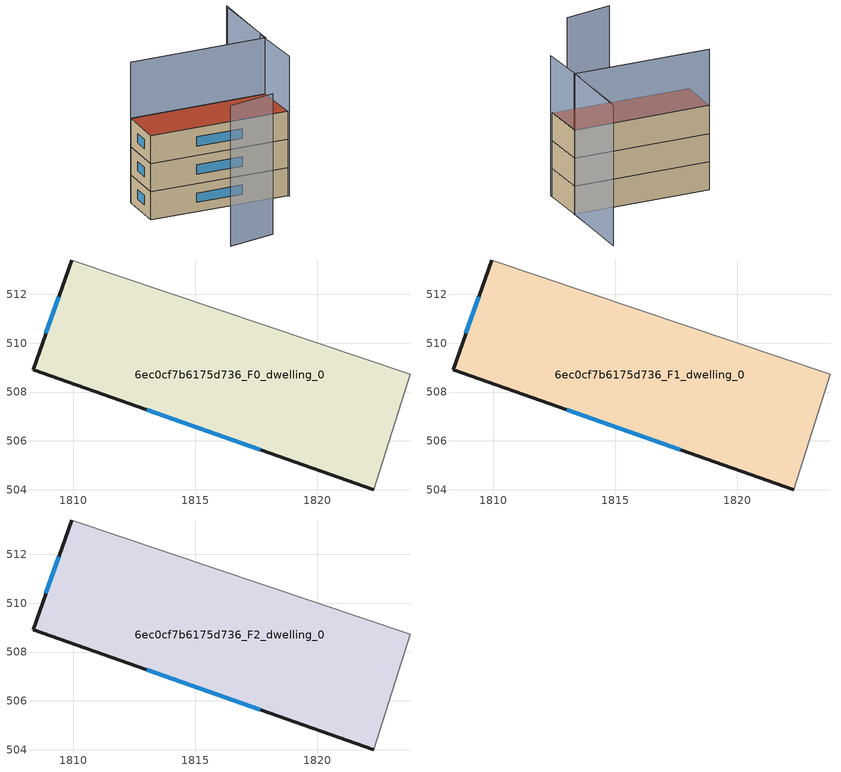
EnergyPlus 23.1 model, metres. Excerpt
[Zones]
6ec0cf7b6175d736_F0_dwelling_0
 floor ground (EU_floor_Construction): 1823.81,508.74 1822.33,504 1808.36,508.92 1809.95,513.41 z0
 wall outside (EU_wall_Construction): 1809.95,513.41 1808.36,508.92 1822.33,504 z0:3
 wall adiabatic (EU_wall_Construction): 1822.33,504 1823.81,508.74 1809.95,513.41 z0:3
 window (EU_Window_Construction): 1813.01,507.28 1817.67,505.64 / 1809.42,511.91 1808.89,510.42 z1:2
6ec0cf7b6175d736_F1_dwelling_0
 floor to 6ec0cf7b6175d736_F0_dwelling_0 (EU_floor_Construction): 1823.81,508.74 1822.33,504 1808.36,508.92 1809.95,513.41 z3
 wall outside (EU_wall_Construction): 1809.95,513.41 1808.36,508.92 1822.33,504 z3:6
 wall adiabatic (EU_wall_Construction): 1822.33,504 1823.81,508.74 1809.95,513.41 z3:6
 window (EU_Window_Construction): 1813.01,507.28 1817.67,505.64 / 1809.42,511.91 1808.89,510.42 z4:5
6ec0cf7b6175d736_F2_dwelling_0
 floor to 6ec0cf7b6175d736_F1_dwelling_0 (EU_floor_Construction): 1823.81,508.74 1822.33,504 1808.36,508.92 1809.95,513.41 z6
 wall outside (EU_wall_Construction): 1809.95,513.41 1808.36,508.92 1822.33,504 z6:9
 wall adiabatic (EU_wall_Construction): 1822.33,504 1823.81,508.74 1809.95,513.41 z6:9
 window (EU_Window_Construction): 1813.01,507.28 1817.67,505.64 / 1809.42,511.91 1808.89,510.42 z7:8
 roof outside (EU_roof_Construction): 1822.33,504 1823.81,508.74 1809.95,513.41 1808.36,508.92 z9
shading: 1822.26,503.77 1824.01,509.64 / 1823.79,508.69 1826.43,516.79 / 1809.43,498.7 1814.45,497.95 / 1826.64,517.14 1823.81,508.74 / 1823.81,508.74 1809.95,513.41 z0:15
[Building]
EU S2 Campaign: North Axis=0; Terrain=City; Solar Distribution=FullExterior
[Site:Location]
Bologna: Latitude=44.5; Longitude=11.25; Time Zone=1; Elevation=37
[SizingPeriod:WeatherFileDays]
AnnualSizingPeriod: Begin Month=1; Begin Day of Month=1; End Month=12; End Day of Month=31; Day of Week for Start Day=Monday; Use Weather File Daylight Saving Period=No; Use Weather File Rain and Snow Indicators=No
[MATERIAL]
EU_InternalMass_Material: Roughness=MediumRough; Thickness=0.1; Conductivity=1; Density=1800; Specific Heat=900; Thermal Absorptance=0.9; Solar Absorptance=0.7; Visible Absorptance=0.7
[MATERIAL:NOMASS] Roughness=MediumRough; Thermal Absorptance=0.9; Solar Absorptance=0.7; Visible Absorptance=0.7
Name | Thermal Resistance
EU_wall_NoMass | 0.937881
EU_roof_NoMass | 0.548572
EU_floor_NoMass | 0.71348
[WINDOWMATERIAL:SIMPLEGLAZINGSYSTEM]
EU_Window_SimpleGlazing: UFactor=4.25633; Solar Heat Gain Coefficient=0.85; Visible Transmittance=0.85
[CONSTRUCTION]
EU_wall_Construction: EU_wall_NoMass
EU_roof_Construction: EU_roof_NoMass
EU_floor_Construction: EU_floor_NoMass
EU_Window_Construction: EU_Window_SimpleGlazing
EU_InternalMass_Construction: EU_InternalMass_Material
[ZONE] Type=1; Multiplier=1; Ceiling Height=autocalculate; Floor Area=autocalculate; Part of Total Floor Area=Yes
Name | Volume
6ec0cf7b6175d736_F0_dwelling_0 | 214.548
6ec0cf7b6175d736_F1_dwelling_0; 6ec0cf7b6175d736_F2_dwelling_0 | 214.549
[INTERNALMASS] Construction=EU_InternalMass_Construction; Surface Area=71.5161
Name | Zone or ZoneList
6ec0cf7b6175d736_F0_dwelling_0_EU_InternalMass | 6ec0cf7b6175d736_F0_dwelling_0
6ec0cf7b6175d736_F1_dwelling_0_EU_InternalMass | 6ec0cf7b6175d736_F1_dwelling_0
6ec0cf7b6175d736_F2_dwelling_0_EU_InternalMass | 6ec0cf7b6175d736_F2_dwelling_0
[OTHEREQUIPMENT] Fuel Type=Electricity; Design Level Calculation Method=Watts/Area; Power per Zone Floor Area=1; Fraction Latent=0; Fraction Radiant=0; Fraction Lost=0; Carbon Dioxide Generation Rate=0; EndUse Subcategory=EU_Step8_InternalGains
Name | Zone or ZoneList or Space or SpaceList | Schedule
EU_Step8_InternalGain_6ec0cf7b6175d736_F0_dwelling_0_f000 | 6ec0cf7b6175d736_F0_dwelling_0 | EU_Step8_GainSchedule_6ec0cf7b6175d736_F0_dwelling_0_f000
EU_Step8_InternalGain_6ec0cf7b6175d736_F1_dwelling_0_f000 | 6ec0cf7b6175d736_F1_dwelling_0 | EU_Step8_GainSchedule_6ec0cf7b6175d736_F1_dwelling_0_f000
EU_Step8_InternalGain_6ec0cf7b6175d736_F2_dwelling_0_f000 | 6ec0cf7b6175d736_F2_dwelling_0 | EU_Step8_GainSchedule_6ec0cf7b6175d736_F2_dwelling_0_f000
[ZONEVENTILATION:DESIGNFLOWRATE] Schedule=EU_AlwaysOn; Design Flow Rate Calculation Method=AirChanges/Hour; Air Changes per Hour=0.687892; Ventilation Type=Natural; Fan Pressure Rise=0; Fan Total Efficiency=1; Constant Term Coefficient=1; Temperature Term Coefficient=0; Velocity Term Coefficient=0; Velocity Squared Term Coefficient=0; Minimum Indoor Temperature=-100; Maximum Indoor Temperature=100; Delta Temperature=-100; Minimum Outdoor Temperature=-100; Maximum Outdoor Temperature=100; Maximum Wind Speed=40
Name | Zone or ZoneList or Space or SpaceList
EU_ConstantAir_6ec0cf7b6175d736_F0_dwelling_0 | 6ec0cf7b6175d736_F0_dwelling_0
EU_ConstantAir_6ec0cf7b6175d736_F1_dwelling_0 | 6ec0cf7b6175d736_F1_dwelling_0
EU_ConstantAir_6ec0cf7b6175d736_F2_dwelling_0 | 6ec0cf7b6175d736_F2_dwelling_0
[HVACTEMPLATE:THERMOSTAT] Constant Heating Setpoint=20; Constant Cooling Setpoint=50
EU_HeatOnly_6ec0cf7b6175d736_F0_dwelling_0; EU_HeatOnly_6ec0cf7b6175d736_F1_dwelling_0; EU_HeatOnly_6ec0cf7b6175d736_F2_dwelling_0
[HVACTEMPLATE:ZONE:IDEALLOADSAIRSYSTEM] System Availability Schedule=EU_AlwaysOn; Maximum Heating Supply Air Temperature=50; Minimum Cooling Supply Air Temperature=13; Maximum Heating Supply Air Humidity Ratio=0.0156; Minimum Cooling Supply Air Humidity Ratio=0.0077; Heating Limit=NoLimit; Cooling Limit=NoLimit; Heating Availability Schedule=EU_AlwaysOn; Cooling Availability Schedule=EU_CoolingOff; Dehumidification Control Type=ConstantSensibleHeatRatio; Cooling Sensible Heat Ratio=0.7; Dehumidification Setpoint=60; Humidification Control Type=None; Humidification Setpoint=30; Outdoor Air Method=None; Outdoor Air Flow Rate per Person=0.00944; Outdoor Air Flow Rate per Zone Floor Area=0; Outdoor Air Flow Rate per Zone=0; Demand Controlled Ventilation Type=None; Outdoor Air Economizer Type=NoEconomizer; Heat Recovery Type=None; Sensible Heat Recovery Effectiveness=0.7; Latent Heat Recovery Effectiveness=0.65
Name | Template Thermostat
6ec0cf7b6175d736_F0_dwelling_0 | EU_HeatOnly_6ec0cf7b6175d736_F0_dwelling_0
6ec0cf7b6175d736_F1_dwelling_0 | EU_HeatOnly_6ec0cf7b6175d736_F1_dwelling_0
6ec0cf7b6175d736_F2_dwelling_0 | EU_HeatOnly_6ec0cf7b6175d736_F2_dwelling_0
[SIZING:ZONE] Zone Cooling Design Supply Air Temperature Input Method=SupplyAirTemperature; Zone Cooling Design Supply Air Temperature=13; Zone Heating Design Supply Air Temperature Input Method=SupplyAirTemperature; Zone Heating Design Supply Air Temperature=50; Zone Cooling Design Supply Air Humidity Ratio=0.008; Zone Heating Design Supply Air Humidity Ratio=0.008; Cooling Design Air Flow Method=DesignDay; Cooling Design Air Flow Rate=0; Cooling Minimum Air Flow per Zone Floor Area=0.000762; Cooling Minimum Air Flow=0; Cooling Minimum Air Flow Fraction=0.2; Heating Design Air Flow Method=DesignDay; Heating Design Air Flow Rate=0; Heating Maximum Air Flow per Zone Floor Area=0.002032; Heating Maximum Air Flow=0.141576; Heating Maximum Air Flow Fraction=0.3; Account for Dedicated Outdoor Air System=No; Dedicated Outdoor Air System Control Strategy=NeutralSupplyAir; Dedicated Outdoor Air Low Setpoint Temperature for Design=autosize; Dedicated Outdoor Air High Setpoint Temperature for Design=autosize; Zone Load Sizing Method=Sensible Load Only No Latent Load; Zone Latent Cooling Design Supply Air Humidity Ratio Input Method=HumidityRatioDifference; Zone Cooling Design Supply Air Humidity Ratio Difference=0.005; Zone Latent Heating Design Supply Air Humidity Ratio Input Method=HumidityRatioDifference; Zone Humidification Design Supply Air Humidity Ratio Difference=0.005
6ec0cf7b6175d736_F0_dwelling_0; 6ec0cf7b6175d736_F1_dwelling_0; 6ec0cf7b6175d736_F2_dwelling_0
[SCHEDULE:CONSTANT]
Name | Hourly Value
EU_AlwaysOn | 1
EU_CoolingOff | 0
[SCHEDULE:FILE] Column Number=1; Rows to Skip at Top=0; Number of Hours of Data=8760; Column Separator=Comma; Interpolate to Timestep=No; Minutes per Item=60; Adjust Schedule for Daylight Savings=Yes
Name | File
EU_Step8_GainSchedule_6ec0cf7b6175d736_F0_dwelling_0_f000 | ../../schedules/6ec0cf7b6175d736/6ec0cf7b6175d736_F0_dwelling_0_f000_gain.csv
EU_Step8_GainSchedule_6ec0cf7b6175d736_F1_dwelling_0_f000 | ../../schedules/6ec0cf7b6175d736/6ec0cf7b6175d736_F1_dwelling_0_f000_gain.csv
EU_Step8_GainSchedule_6ec0cf7b6175d736_F2_dwelling_0_f000 | ../../schedules/6ec0cf7b6175d736/6ec0cf7b6175d736_F2_dwelling_0_f000_gain.csv
